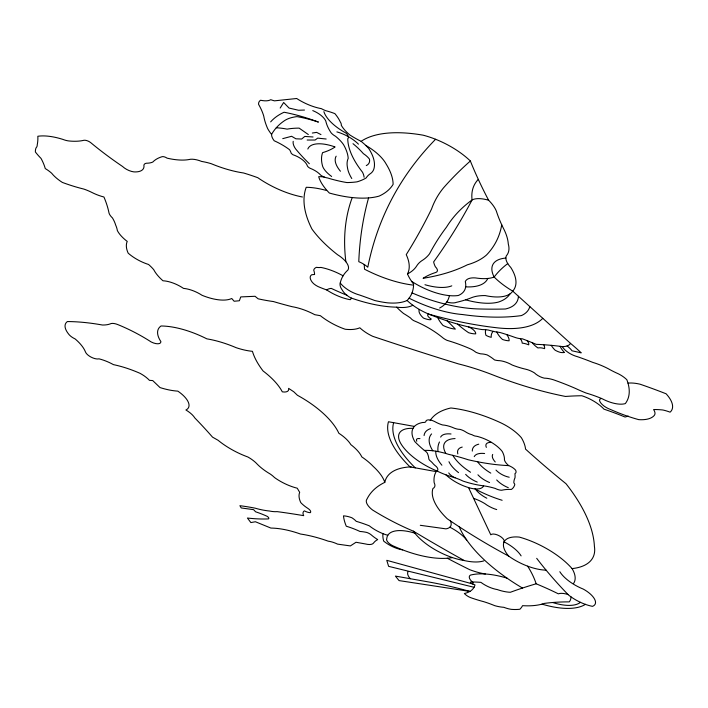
<?xml version="1.0" encoding="UTF-8"?>
<svg xmlns="http://www.w3.org/2000/svg" width="708" height="708" viewBox="0 0 708 708"><rect width="100%" height="100%" fill="white"/><g stroke="black" fill="none" stroke-linecap="round" stroke-linejoin="round"><path stroke-width="1.06" d="M280.182 108.058L283.642 102.492L289.068 108.067L298.537 110.253L304.493 110.05M412.826 305.228A41.869 18.222 26.8 0 1 396.684 307.166A98.208 42.745 26.8 0 1 351.487 298.121L350.31 299.705A30.258 13.169 26.8 0 1 326.751 289.97A85.181 37.073 26.8 0 1 320.166 287.466A9.611 4.186 26.8 0 1 311.387 280.988A15.762 6.859 26.8 0 1 311.582 274.819A24.284 10.567 26.8 0 1 314.573 274.518A42.055 18.302 26.8 0 0 313.724 270.129A18.877 8.213 26.8 0 1 316.449 267.332A15.284 6.655 26.8 0 0 320.901 267.42A36.55 15.903 26.8 0 1 343.097 275.81M628.297 416.109L625.058 417.03A166.274 72.366 26.8 0 0 603.977 409.162A25.842 11.248 26.8 0 0 581.79 395.745A330.052 143.644 26.8 0 0 565.497 396.453A227.879 99.182 26.8 0 1 494.352 375.506A142.441 61.994 26.8 0 0 458.421 363.894A1857.863 808.598 26.8 0 1 372.78 336.344A24.497 10.664 26.8 0 1 359.814 327.786A42.285 18.399 26.8 0 1 345.212 329.247A38.701 16.842 26.8 0 1 320.37 315.697L314.786 314.697A37.577 16.355 26.8 0 0 292.209 306.714A249.021 108.386 26.8 0 1 273.403 301.546A119.758 52.118 26.8 0 1 258.128 298.803L255.057 296.289L240.747 296.918L239.366 300.758L234.153 301.245L231.728 298.493A36.294 15.797 26.8 0 1 202.019 295.28A21.311 9.275 26.8 0 0 192.656 290.572A21.842 9.505 26.8 0 0 183.496 288.386A21.727 9.461 26.8 0 0 162.964 280.775A37.639 16.381 26.8 0 1 153.742 269.686A35.338 15.381 26.8 0 0 148.547 264.473A26.842 11.682 26.8 0 1 128.175 253.154A50.71 22.072 26.8 0 1 127.219 241.41A29.426 12.806 26.8 0 1 117.342 230.551A52.826 22.992 26.8 0 0 115.669 225.091A59.994 26.108 26.8 0 0 112.448 217.922A14.187 6.177 26.8 0 1 109.014 213.037A201.47 87.686 26.8 0 0 103.934 197.001A27.824 12.107 26.8 0 1 91.615 192.319A27.984 12.178 26.8 0 0 83.774 189.054A99.801 43.436 26.8 0 1 62.357 182.425A27.169 11.824 26.8 0 1 51.684 173.265A20.815 9.062 26.8 0 0 45.259 168.566A98.217 42.745 26.8 0 0 41.029 158.406A59.631 25.957 26.8 0 1 35.4 151.999A43.029 18.727 26.8 0 1 36.081 147.813A19.576 8.523 26.8 0 0 37.232 144.786A146.131 63.605 26.8 0 0 37.834 136.263A47.321 20.594 26.8 0 1 62.835 139.379A14.116 6.142 26.8 0 0 69.242 140.998A58.003 25.24 26.8 0 0 84.013 140.264A5.602 2.443 26.8 0 1 90.58 142.529A212.338 92.421 26.8 0 0 122.519 166.451A10.425 4.54 26.8 0 0 133.936 171.894A24.01 10.452 26.8 0 0 143.998 166.318A10.133 4.407 26.8 0 1 146.468 163.221A27.957 12.169 26.8 0 0 152.804 162.043A72.375 31.497 26.8 0 1 161.911 156.751A4.239 1.85 26.8 0 1 167.053 158.141A53.587 23.32 26.8 0 0 190.417 159.265A17.293 7.522 26.8 0 1 201.7 161.451A43.055 18.735 26.8 0 1 211.205 163.69A75.535 32.878 26.8 0 0 243.508 172.973A115.254 50.162 26.8 0 1 257.8 177.708A56.578 24.621 26.8 0 0 302.431 196.992M282.74 138.653L291.608 136.281L295.909 138.803L301.661 139.042L304.776 136.432L313.042 136.971M312.334 133.033L316.618 132.378L320.963 134.591M307.157 140.034L315.095 140.034L317.697 138.122L326.167 139.016M420.295 525.301L445.943 528.858A20.736 9.027 26.8 0 0 450.385 520.92M414.428 426.42L388.471 421.747A95.757 41.675 26.8 0 0 410.074 466.908L435.314 471.457M474.05 587.286L388.621 566.347L386.763 560.329L473.006 584.047M308.316 134.529L299.13 128.121A95.27 41.462 26.8 0 0 287.121 129.13A54.41 23.683 26.8 0 0 276.262 127.794M567.073 345.955A16.558 7.204 26.8 0 1 572.002 350.787L581.215 352.849A142.742 62.127 26.8 0 0 570.498 343.371L512.742 291.13A50.082 21.798 26.8 0 1 494.157 277.04A48.25 21.001 26.8 0 1 475.564 277.934A23.691 10.31 26.8 0 0 465.289 281.642A50.71 22.072 26.8 0 1 458.306 295.493A43.577 18.966 26.8 0 1 411.525 281.28M468.537 487.591L490.786 534.797A7.584 3.301 26.8 0 1 499.432 535.903A7.584 3.301 26.8 0 1 504.007 542.133M364.204 264.473L364.531 269.208A76.039 33.09 26.8 0 0 413.543 285.138M326.636 190.532A58.33 25.382 26.8 0 0 306.219 187.293A172.584 75.119 26.8 0 0 311.918 229.003A96.642 42.064 26.8 0 0 337.504 254.685A20.098 8.744 26.8 0 1 347.849 270.102A124.033 53.985 26.8 0 0 340.238 283.014A19.983 8.7 26.8 0 0 350.929 291.572A21.187 9.222 26.8 0 0 359.691 295.059A305.714 133.06 26.8 0 1 374.718 300.511A79.668 34.674 26.8 0 0 387.727 302.856A60.569 26.364 26.8 0 0 407.073 300.484A112.634 49.02 26.8 0 0 413.56 284.094A65.49 28.506 26.8 0 1 407.498 273.908A98.492 42.869 26.8 0 0 416.808 265.766A82.562 35.931 26.8 0 1 421.667 260.81A121.404 52.843 26.8 0 0 429.57 253.756A982.483 427.605 26.8 0 1 446.5 227.135A454.386 197.762 26.8 0 1 472.077 199.939A117.962 51.339 26.8 0 1 478.298 179.372M407.498 273.908A77.907 33.904 26.8 0 0 406.233 254.641A2577.846 1121.959 26.8 0 0 431.579 208.931A368.178 160.247 26.8 0 1 443.58 187.779A1399.097 608.933 26.8 0 1 470.36 160.999A52.286 22.753 26.8 0 0 423.119 135.184A131.051 57.038 26.8 0 0 361.115 141.334A53.543 23.302 26.8 0 1 349.973 135.051A31.524 13.717 26.8 0 1 341.265 125.236A12.089 5.257 26.8 0 0 340.265 121.882A49.153 21.39 26.8 0 0 334.884 113.625A40.683 17.709 26.8 0 0 325.928 110.74A12.691 5.522 26.8 0 1 321.414 108.66A33.002 14.364 26.8 0 1 296.687 98.501L274.492 100.846A21.886 9.523 26.8 0 1 270.775 99.704A19.603 8.531 26.8 0 1 260.588 100.244A21.134 9.204 26.8 0 0 258.57 104.324A107.386 46.737 26.8 0 1 263.774 116.201A134.547 58.56 26.8 0 0 267.677 128.644A54.489 23.718 26.8 0 0 271.58 134.423A21.134 9.204 26.8 0 0 274.182 140.759A35.975 15.656 26.8 0 1 289.554 149.707A23.214 10.107 26.8 0 1 291.147 153.167A5.691 2.478 26.8 0 0 293.041 154.778A14.125 6.151 26.8 0 1 307.378 165.92A3.947 1.717 26.8 0 0 310.122 168.274A14.045 6.115 26.8 0 1 320.928 175.336A8.045 3.496 26.8 0 0 327.636 177.974A88.624 38.568 26.8 0 0 346.947 182.567A108.784 47.348 26.8 0 0 357.027 181.841A107.766 46.905 26.8 0 0 366.151 177.929A66.756 29.055 26.8 0 1 369.886 174A43.985 19.143 26.8 0 0 374.028 168.407A70.835 30.825 26.8 0 0 368.664 148.406A43.498 18.93 26.8 0 0 361.115 141.334M487.794 278.465A55.153 24.001 26.8 0 1 465.652 286.846M345.867 261.748A597.995 260.27 26.8 0 1 352.23 197.559M446.713 302.015A17.072 7.434 26.8 0 0 456.518 302.325A236.507 102.934 26.8 0 0 471.678 297.634A59.499 25.895 26.8 0 1 485.281 295.581A46.392 20.196 26.8 0 0 512.742 291.13A65.8 28.639 26.8 0 0 510.725 267.394A25.63 11.151 26.8 0 1 506.37 255.783A54.383 23.674 26.8 0 0 508.291 244.012A101.722 44.277 26.8 0 0 503.476 228.427A249.588 108.625 26.8 0 1 496.37 211.134A40.639 17.691 26.8 0 0 488.6 200.214A795.863 346.389 26.8 0 1 470.36 160.999M449.385 295.617A84.057 36.586 26.8 0 1 439.624 308.024M509.999 293.882A79.615 34.648 26.8 0 1 498.166 302.139A62.401 27.161 26.8 0 1 465.643 299.82M507.76 263.588A310.608 135.184 26.8 0 0 494.157 277.04A46.241 20.125 26.8 0 1 505.884 258.066M488.6 200.214A26.603 11.576 26.8 0 0 472.077 199.939A2758.032 1200.379 26.8 0 1 433.641 261.907A46.312 20.16 26.8 0 0 435.332 266.712A9.301 4.044 26.8 0 1 435.978 272.394A157.734 68.649 26.8 0 0 423.092 278.288A350.504 152.547 26.8 0 0 467.36 264.801A158.539 69.003 26.8 0 0 486.502 254.995A291.599 126.918 26.8 0 0 501.733 224.817M451.784 285.837A45.277 19.709 26.8 0 1 424.968 284.722M518.415 296.263A59.162 25.754 26.8 0 1 505.37 308.998A521.221 226.852 26.8 0 1 476.82 308.892A118.395 51.534 26.8 0 1 443.695 303.723A100.899 43.914 26.8 0 1 412.029 292.891M529.832 306.582A63.685 27.718 26.8 0 1 521.389 315.591A228.427 99.421 26.8 0 1 462.625 314.547A80.924 35.223 26.8 0 1 409.082 298.183M542.788 318.299A105.793 46.047 26.8 0 1 495.361 327.6A282.368 122.891 26.8 0 1 428.473 314.06M407.073 300.484A34.869 15.178 26.8 0 0 430.721 314.892A133.06 57.914 26.8 0 0 482.166 329.583A39.816 17.328 26.8 0 1 488.272 330.025A61.26 26.665 26.8 0 0 495.184 331.795A35.595 15.488 26.8 0 1 500.335 332.592A124.493 54.18 26.8 0 1 513.884 337.017A15.912 6.93 26.8 0 0 522.362 338.805A166.309 72.384 26.8 0 1 536.186 344.345A234.844 102.209 26.8 0 1 562.311 346.601A23.311 10.151 26.8 0 0 570.498 343.371M435.579 139.272A1296.215 564.152 26.8 0 0 367.797 267.199A14.443 6.284 26.8 0 0 358.779 261.677A1295.914 564.019 26.8 0 1 368.567 197.921M560.178 346.327A24.851 10.815 26.8 0 0 564.418 352.469A13.886 6.045 26.8 0 1 560.709 352.46A9.602 4.177 26.8 0 1 555.028 350.115A25.55 11.124 26.8 0 1 551.258 345.336M543.682 344.725A16.939 7.372 26.8 0 1 544.585 348.637A11.425 4.974 26.8 0 0 537.956 347.973A16.549 7.204 26.8 0 1 532.292 342.716M527 340.592A9.974 4.337 26.8 0 1 528.681 344.84A12.31 5.354 26.8 0 0 522.212 343.15A18.072 7.868 26.8 0 0 520.353 338.681M506.724 334.574A20.444 8.894 26.8 0 1 509.114 340.796A14.921 6.496 26.8 0 1 502.476 339.468A24.231 10.549 26.8 0 1 496.857 331.99M493.184 331.335A35.205 15.319 26.8 0 0 491.246 337.309A8.443 3.673 26.8 0 1 485.954 335.3A35.143 15.293 26.8 0 1 485.715 329.733M468.484 326.892A8.036 3.496 26.8 0 1 475.741 333.857A16.01 6.965 26.8 0 1 468.616 332.707A52.675 22.93 26.8 0 1 457.572 324.087M447.226 320.919A140.104 60.977 26.8 0 1 455.377 329.131A20.426 8.885 26.8 0 1 443.049 325.459A38.046 16.558 26.8 0 1 437.73 317.591M428.552 314.033A5.31 2.31 26.8 0 0 431.181 318.954A3.664 1.593 26.8 0 1 429.703 319.742A13.797 6 26.8 0 1 423.455 318.087A16.187 7.045 26.8 0 1 419.26 309.414M562.311 346.601A13.956 6.071 26.8 0 0 577.303 356.646A139.503 60.72 26.8 0 1 592.835 362.416A40.754 17.735 26.8 0 1 608.154 368.664A47.082 20.488 26.8 0 0 618.438 373.842A17.134 7.461 26.8 0 1 626.837 379.727A98.394 42.825 26.8 0 1 625.323 403.587A23.833 10.372 26.8 0 1 602.074 398.701A72.667 31.63 26.8 0 0 586.074 393.02A78.225 34.046 26.8 0 1 575.675 388.524A140.149 60.994 26.8 0 0 553.284 379.736A23.045 10.027 26.8 0 0 544.257 378.152A10.116 4.407 26.8 0 1 534.425 372.886A13.231 5.761 26.8 0 0 525.823 369.24A50.702 22.063 26.8 0 1 512.247 365.045A16.815 7.319 26.8 0 0 499.6 360.664A15.302 6.664 26.8 0 1 494.529 359.93A21.373 9.301 26.8 0 0 487.175 354.929A16.222 7.062 26.8 0 0 480.838 353.867A11.399 4.965 26.8 0 1 475.749 352.177A12.266 5.337 26.8 0 0 470.077 348.708A94.722 41.223 26.8 0 0 447.093 340.371A9.151 3.982 26.8 0 1 442.111 337.203A52.1 22.674 26.8 0 0 414.056 320.786A5.646 2.46 26.8 0 1 410.64 318.069A50.295 21.886 26.8 0 0 403.525 313.467A46.657 20.311 26.8 0 1 396.684 307.166M351.779 178.513A61.968 26.975 26.8 0 1 347.416 167.265A63.41 27.603 26.8 0 1 348.194 158.362A76.641 33.356 26.8 0 0 343.451 144.503A32.117 13.983 26.8 0 0 335.504 136.255A8.655 3.77 26.8 0 1 331.087 132.768A65.738 28.612 26.8 0 1 325.839 121.192A15.151 6.593 26.8 0 0 312.759 110.59M366.275 165.583A25.718 11.195 26.8 0 0 369.47 159.176A15.098 6.576 26.8 0 0 363.372 153.645A59.711 25.984 26.8 0 0 353.009 143.689M364.107 177.248A37.559 16.346 26.8 0 0 362.505 172.203A115.448 50.25 26.8 0 1 347.752 138.777A9.726 4.23 26.8 0 0 345.991 133.069A34.25 14.903 26.8 0 1 323.892 111.643M336.884 131.9A23.86 10.381 26.8 0 1 358.452 144.193M331.645 176.478A22.072 9.602 26.8 0 1 322.751 166.628A84.889 36.949 26.8 0 1 322.6 152.645A131.201 57.1 26.8 0 0 335.105 146.963A32.17 14.001 26.8 0 0 307.838 149.034M340.442 171.239A35.701 15.541 26.8 0 1 336.158 156.194M309.352 163.743A148.291 64.543 26.8 0 1 295.608 148.892A25.55 11.124 26.8 0 1 293.209 141.326M271.58 134.423A187.664 81.677 26.8 0 1 284.607 120.59A67.826 29.524 26.8 0 1 296.962 116.625A86.358 37.586 26.8 0 1 318.423 122.077A112.722 49.064 26.8 0 0 284.076 112.245A153.822 66.95 26.8 0 0 270.66 121.882M365.726 145.37A36.975 16.089 26.8 0 1 386.072 163.911A94.589 41.17 26.8 0 1 393.108 184.372A130.157 56.649 26.8 0 1 379.072 196.116A93.429 40.666 26.8 0 1 329.353 193.036A54.18 23.576 26.8 0 1 318.689 176.681A26.869 11.691 26.8 0 1 324.237 177.062M340.238 283.014A21.39 9.31 26.8 0 0 342.415 290.28A13.364 5.814 26.8 0 0 346.982 295.28A7.912 3.443 26.8 0 0 351.487 298.121M346.982 295.28A139.556 60.738 26.8 0 1 331.273 288.395A20.337 8.85 26.8 0 0 326.751 289.97M601.481 398.454A7.921 3.443 26.8 0 0 599.959 401.64A11.239 4.894 26.8 0 0 610.562 409.498A94.686 41.206 26.8 0 0 638.74 419.64A40.4 17.585 26.8 0 0 654.272 415.437A15.797 6.876 26.8 0 0 653.599 409.551A70.119 30.515 26.8 0 1 662.874 409.994A26.816 11.673 26.8 0 1 670.095 412.171A36.143 15.726 26.8 0 0 666.113 393.79A290.271 126.334 26.8 0 0 640.059 384.205A31.869 13.868 26.8 0 0 627.987 383.143M382.913 533.637A73.145 31.833 26.8 0 0 383.665 541.071A19.55 8.505 26.8 0 0 402.675 549.877M447.279 558.231A411.702 179.186 26.8 0 0 469.731 569.701A45.507 19.806 26.8 0 0 485.369 573.993M474.236 456.633A22.284 9.7 26.8 0 1 484.617 453.518M508.291 487.688A16.337 7.107 26.8 0 1 496.68 479.953M477.254 482.095A16.337 7.107 26.8 0 1 465.643 474.36M455.067 477.803A8.142 3.54 26.8 0 1 448.73 472.917M416.817 441.261A6.222 2.708 26.8 0 1 419.959 438.633M486.352 447.385A12.771 5.558 26.8 0 1 491.564 442.438M489.538 482.537A16.337 7.107 26.8 0 1 477.927 474.803M495.237 461.979A16.647 7.248 26.8 0 1 492.706 454.439M458.545 472.634A28.754 12.514 26.8 0 1 448.952 461.722M509.202 477.219A12.408 5.398 26.8 0 1 495.989 470.085M490.786 473.13A26.417 11.496 26.8 0 1 477.67 461.775M470.537 472.254A39.002 16.974 26.8 0 1 452.81 455.341M441.898 465.218A40.843 17.771 26.8 0 1 435.827 451.191M457.837 453.916A22.284 9.7 26.8 0 1 462.235 447.075M440.65 437.101A22.284 9.7 26.8 0 1 451.023 433.986M472.298 451.093A30.232 13.16 26.8 0 1 478.776 444.181M424.083 435.553A36.931 16.072 26.8 0 1 430.561 428.641M445.677 453.102A33.727 14.682 26.8 0 1 455.067 438.588M438.022 451.589A75.968 33.064 26.8 0 1 439.482 441.978M432.8 450.766A46.462 20.222 26.8 0 1 431.588 433.916M415.26 467.846A95.757 41.675 26.8 0 1 393.657 422.676M496.706 509.592A17.47 7.602 26.8 0 1 484.732 503.538A25.559 11.124 26.8 0 0 473.608 498.361M486.803 498.228A18.771 8.169 26.8 0 1 475.44 489.166M502.14 500.282A67.818 29.515 26.8 0 1 474.962 488.909M436.588 471.28A8.514 3.708 26.8 0 0 436.473 466.687A23.134 10.071 26.8 0 1 433.358 463.97A13.682 5.956 26.8 0 0 430.499 461.041A4.602 2 26.8 0 1 428.809 458.828A47.586 20.709 26.8 0 0 427.349 453.235A6.31 2.744 26.8 0 0 424.366 450.43A78.119 34.002 26.8 0 1 414.799 441.58A44.967 19.567 26.8 0 1 422.871 422.455A6.912 3.009 26.8 0 0 425.8 421.711A7.868 3.425 26.8 0 1 434.668 421.534A17.399 7.576 26.8 0 0 442.509 424.942A20.275 8.823 26.8 0 1 454.589 428.296A10.947 4.761 26.8 0 0 459.899 429.367A8.708 3.788 26.8 0 1 465.165 431.597A9.912 4.31 26.8 0 0 472.086 434.747A5.248 2.283 26.8 0 0 475.112 436.048A11.735 5.106 26.8 0 1 478.962 436.871A24.045 10.47 26.8 0 1 502.246 451.474A43.427 18.904 26.8 0 1 504.432 459.873A13.629 5.929 26.8 0 0 508.698 465.607A8.682 3.779 26.8 0 1 515.592 470.139A9.965 4.337 26.8 0 1 514.911 473.696A60.623 26.382 26.8 0 1 514.973 477.9A51.542 22.435 26.8 0 0 513.84 482.9A4.779 2.08 26.8 0 1 514.521 485.307A38.577 16.788 26.8 0 1 511.371 489.44A47.551 20.691 26.8 0 0 501.751 490.246A8.514 3.708 26.8 0 1 495.255 488.44A47.675 20.753 26.8 0 0 483.599 485.838A19.833 8.629 26.8 0 1 467.776 487.352A27.276 11.868 26.8 0 1 445.916 474.838M483.599 485.838A65.375 28.453 26.8 0 1 463.227 481.157A31.701 13.797 26.8 0 0 451.863 476.82A43.268 18.833 26.8 0 1 437.066 471.032A44.542 19.39 26.8 0 1 400.454 442.934A34.674 15.089 26.8 0 1 413.021 428.384M424.366 450.43A51.312 22.337 26.8 0 1 448.713 454.377A113.722 49.498 26.8 0 1 468.068 459.713A166.3 72.375 26.8 0 0 508.698 465.607M410.251 578.71A15.859 6.903 26.8 0 1 408.056 571.604M580.427 602.322A38.816 16.895 26.8 0 1 552.647 602.508M585.489 604.296A65.623 28.559 26.8 0 1 542.009 604.128M571.037 596.915A41.25 17.957 26.8 0 1 569.285 601.88A240.649 104.74 26.8 0 0 544.346 603.402A82.765 36.02 26.8 0 1 522.548 605.659A70.004 30.471 26.8 0 1 519.858 609.261A52.649 22.913 26.8 0 1 511.424 609.367A19.258 8.381 26.8 0 1 503.83 607.305A30.01 13.063 26.8 0 1 494.733 605.667A59.056 25.7 26.8 0 0 483.75 601.685A82.783 36.028 26.8 0 1 470.501 597.596A8.717 3.788 26.8 0 1 464.36 593.516A50.896 22.152 26.8 0 0 474.988 584.905L470.351 582.896L470.749 581.949A131.9 57.41 26.8 0 1 480.927 582.365A18.541 8.071 26.8 0 0 497.237 589.56A29.665 12.912 26.8 0 0 510.353 592.277A974.376 424.074 26.8 0 1 536.151 583.79A157.99 68.764 26.8 0 1 558.329 593.817A15.045 6.549 26.8 0 1 568.02 594.525M527.681 566.188A142.087 61.844 26.8 0 1 536.151 583.79M473.325 582.773A10.647 4.629 26.8 0 1 470.351 575.135A65.136 28.347 26.8 0 1 507.034 578.153M449.863 527.195A29.532 12.85 26.8 0 1 466.714 540.018M522.486 588.047A113.492 49.401 26.8 0 1 459.182 526.761M483.83 560.878A42.029 18.293 26.8 0 1 464.289 560.559A42.861 18.656 26.8 0 1 413.322 531.15A128.352 55.861 26.8 0 1 372.47 509.946A16.549 7.204 26.8 0 1 367.01 499.025A164.141 71.437 26.8 0 1 384.798 482.352A80.739 35.135 26.8 0 1 411.136 466.855M464.289 560.559A720.399 313.538 26.8 0 1 413.322 531.15M452.412 557.577A74.588 32.462 26.8 0 1 394.816 546.629A8.469 3.682 26.8 0 1 386.807 538.443A35.975 15.656 26.8 0 1 414.826 533.159M384.798 482.352A45.896 19.974 26.8 0 0 373.231 466.422A40.391 17.576 26.8 0 0 361.823 456.917A31.506 13.709 26.8 0 0 350.858 444.651A26.816 11.673 26.8 0 0 338.849 433.261A67.251 29.267 26.8 0 0 297.422 395.268L293.767 391.772L288.599 388.356A11.655 5.071 26.8 0 1 282.306 391.843A56.383 24.541 26.8 0 0 263.102 370.992A99.023 43.1 26.8 0 1 252.437 351.318A44.675 19.443 26.8 0 1 236.153 347.681A68.641 29.878 26.8 0 0 206.851 338.849A61.8 26.895 26.8 0 0 161.026 325.99A38.303 16.673 26.8 0 0 160.893 341.583A8.682 3.779 26.8 0 1 151.185 341.964A89.305 38.869 26.8 0 0 117.847 324.6A9.195 4 26.8 0 0 110.121 323.928A34.55 15.036 26.8 0 1 102.403 325.016A174.221 75.827 26.8 0 0 67.402 321.556A26.497 11.532 26.8 0 0 68.419 333.813A9.576 4.168 26.8 0 0 75.119 338.92A36.276 15.788 26.8 0 1 85.385 351.77A8.478 3.69 26.8 0 0 91.128 357.142A8.478 3.69 26.8 0 0 99.005 358.841A28.037 12.204 26.8 0 1 113.43 364.629A68.561 29.842 26.8 0 1 140.042 373.328A19.992 8.7 26.8 0 1 149.45 380.346L152.724 380.577L160.026 387.577A49.374 21.488 26.8 0 0 177.832 391.135A23.638 10.284 26.8 0 1 185.912 409.985A17.311 7.531 26.8 0 1 194.859 417.986A392.444 170.805 26.8 0 1 212.533 437.137L218.046 440.261A47.489 20.665 26.8 0 0 247.871 456.987A21.019 9.151 26.8 0 1 256.225 463.112A33.665 14.656 26.8 0 0 270.155 473.979A17.107 7.443 26.8 0 1 274.509 477.546A31.426 13.682 26.8 0 0 297.236 488.21L299.679 492.317A44.4 19.32 26.8 0 0 300.785 502.618A22.019 9.585 26.8 0 0 307.989 508.468A5.328 2.319 26.8 0 1 310.308 512.68A7.797 3.398 26.8 0 1 304.378 510.849A13.204 5.744 26.8 0 0 303.705 515.654A563.267 245.154 26.8 0 0 277.111 511.627A24.391 10.611 26.8 0 1 269.483 511.017A52.817 22.983 26.8 0 1 255.146 508.176A166.274 72.366 26.8 0 0 239.888 505.689L241.233 507.946L253.614 509.671L255.623 511.804A53.003 23.072 26.8 0 1 267.022 516.256A3 1.31 26.8 0 1 268.412 518.911A134.175 58.401 26.8 0 1 247.419 518.035L250.862 522.575L255.402 521.743L270.89 528.071A61.862 26.922 26.8 0 1 300.493 534.036A82.597 35.949 26.8 0 1 328.193 541.169A16.895 7.354 26.8 0 1 337.583 544.125L350.38 545.921L356.018 542.266L365.399 543.948A12.408 5.398 26.8 0 0 373.479 543.133A47.684 20.753 26.8 0 1 377.7 539.593A23.7 10.319 26.8 0 1 371.461 535.062A6.399 2.779 26.8 0 0 366.744 532.443A31.515 13.717 26.8 0 0 360.027 531.487A46.206 20.107 26.8 0 0 346.292 526.23A97.943 42.63 26.8 0 1 343.477 515.866A16.842 7.328 26.8 0 1 351.858 517.76A12.036 5.239 26.8 0 1 356.212 521.318A74.075 32.241 26.8 0 1 369.319 525.832A24.461 10.647 26.8 0 0 387.816 535.301M546.089 570.144A36.975 16.089 26.8 0 1 508.716 556.125A302.865 131.821 26.8 0 1 447.279 518.805A62.693 27.285 26.8 0 1 432.924 488.529A16.01 6.965 26.8 0 0 434.172 482.723A78.942 34.356 26.8 0 1 436.323 471.395M508.716 556.125A34.028 14.806 26.8 0 1 519.353 537.098A56.082 24.408 26.8 0 1 572.082 568.604A46.33 20.16 26.8 0 1 573.586 583.427M536.691 558.329A361.77 157.45 26.8 0 0 568.4 594.915A27.072 11.779 26.8 0 0 592.454 606.349A18.735 8.16 26.8 0 0 583.215 589.065A28.524 12.417 26.8 0 1 559.824 571.719M572.082 568.604A80.066 34.851 26.8 0 0 594.401 546.355A223.356 97.208 26.8 0 0 566.028 483.741A570.613 248.349 26.8 0 1 525.548 449.12A63.924 27.824 26.8 0 0 521.38 437.721A33.595 14.62 26.8 0 0 498.936 421.959A87.951 38.276 26.8 0 0 450.872 407.985A109.466 47.64 26.8 0 0 430.137 420.579M504.131 541.912A26.391 11.487 26.8 0 1 521.115 555.877M469.873 591.419L399.064 580.595L395.4 576.091L429.075 582.029A267.721 116.519 26.8 0 1 469.873 591.419"/></g></svg>
